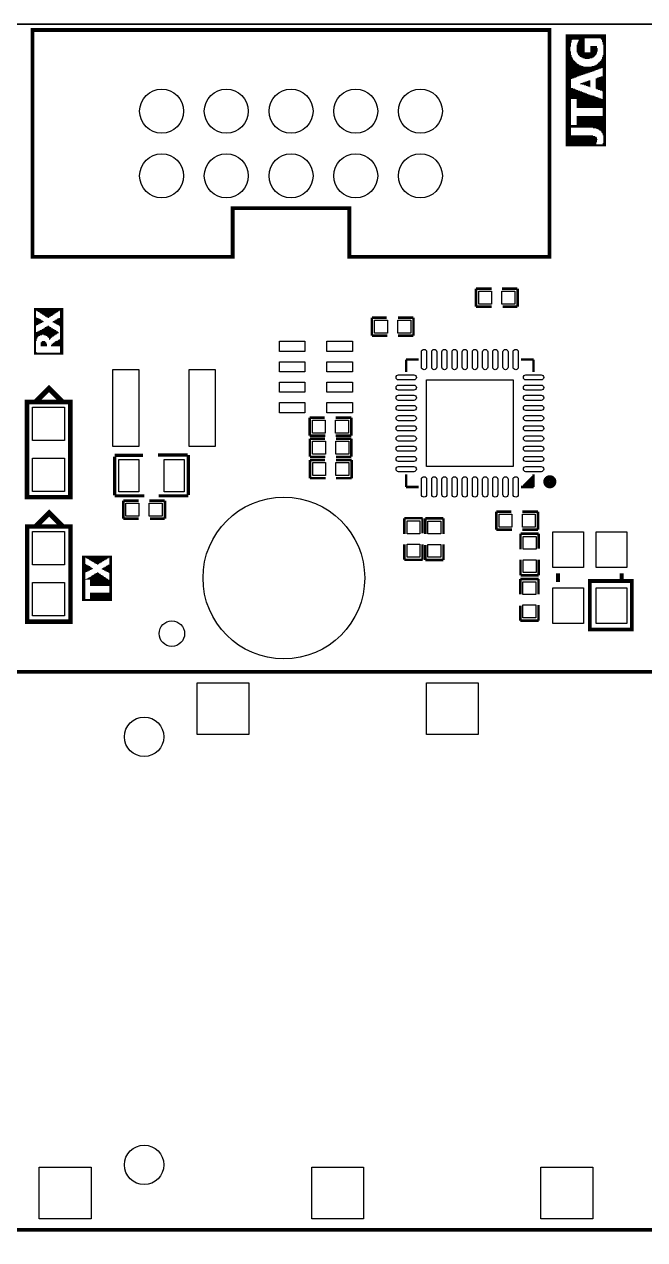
# Model space of a CAD drawing. Extents: x -92 to 136, y -31 to 80.
# Drawn here: x 88.22 to 112.58, y 32.13 to 79.82 of the extents above; entities that cross this region are included whole.
import ezdxf

# ---------------------------------------------------------------- set-up
doc = ezdxf.new("R2010")
doc.units = 0
for name, color, linetype in [('BG_OUTLINE', 254, 'CONTINUOUS'), ('BG_SILKSCREEN_TOP', 85, 'CONTINUOUS'), ('PG_SILKSCREEN_TOP', 85, 'CONTINUOUS'), ('PIN_TOP', 1, 'CONTINUOUS')]:
    doc.layers.add(name, color=color, linetype=linetype)

msp = doc.modelspace()

# ---------------------------------------------------------------- linework, layer by layer
at = {"layer": 'BG_OUTLINE'}
for points in [[(-91.76512, 79.8195), (98.22688, 79.8195)], [(98.22688, 79.8195), (130.23596, 79.8195)]]:
    msp.add_lwpolyline(points, dxfattribs=at)
msp.add_lwpolyline([(-33.16224, -31.3309), (37.0459, -31.3309), (37.5539, -30.8229), (37.5539, -18.53438), (40.2971, -18.53438), (40.2971, -28.00858), (40.66794, -28.37942), (51.6001, -28.37942), (52.9971, -25.9588), (52.9971, -23.37562), (49.0347, -23.37562, -0.999788), (49.0347, -18.5801), (98.22688, -18.5801), (130.23596, -18.5801), (134.0485, -18.5801), (134.0485, 79.8195), (130.23596, 79.8195), (98.22688, 79.8195), (-91.76512, 79.8195)], format="xyb", dxfattribs=at)
at = {"layer": 'BG_SILKSCREEN_TOP', "const_width": 0.0254}
for points in [[(109.49686, 75.0316), (109.49686, 79.4258)], [(109.52226, 75.0316), (109.52226, 79.4258)], [(109.54766, 75.0316), (109.54766, 79.4258)], [(109.57306, 75.0316), (109.57306, 79.4258)], [(109.59846, 75.0316), (109.59846, 79.4258)], [(109.62386, 75.0316), (109.62386, 79.4258)], [(109.64926, 75.0316), (109.64926, 79.4258)], [(109.67466, 78.9432), (109.67466, 79.4258)], [(109.70006, 79.0956), (109.70006, 79.4258)], [(109.72546, 79.1972), (109.72546, 79.4258)], [(109.75086, 79.2226), (109.75086, 79.4258)], [(109.77626, 79.2226), (109.77626, 79.4258)], [(109.80166, 79.2226), (109.80166, 79.4258)], [(109.82706, 79.2226), (109.82706, 79.4258)], [(109.85246, 79.2226), (109.85246, 79.4258)], [(109.87786, 79.2226), (109.87786, 79.4258)], [(109.90326, 79.2226), (109.90326, 79.4258)], [(109.92866, 79.2226), (109.92866, 79.4258)], [(109.95406, 79.2226), (109.95406, 79.4258)], [(109.97946, 79.2226), (109.97946, 79.4258)], [(110.00486, 78.5876), (110.00486, 79.4258)], [(110.03026, 78.5622), (110.03026, 79.4258)], [(110.05566, 78.5368), (110.05566, 79.4258)], [(110.08106, 78.5368), (110.08106, 79.4258)], [(110.10646, 78.5114), (110.10646, 79.4258)], [(110.13186, 78.5114), (110.13186, 79.4258)], [(110.15726, 78.486), (110.15726, 79.4258)], [(110.18266, 78.486), (110.18266, 79.4258)], [(110.20806, 78.486), (110.20806, 79.4258)], [(110.23346, 79.2734), (110.23346, 79.4258)], [(110.25886, 79.2734), (110.25886, 79.4258)], [(110.28426, 79.2734), (110.28426, 79.4258)], [(110.30966, 79.2734), (110.30966, 79.4258)], [(110.33506, 79.2734), (110.33506, 79.4258)], [(110.36046, 79.2734), (110.36046, 79.4258)], [(110.38586, 79.2734), (110.38586, 79.4258)], [(110.41126, 79.2734), (110.41126, 79.4258)], [(110.43666, 79.2734), (110.43666, 79.4258)], [(110.46206, 79.2734), (110.46206, 79.4258)], [(110.48746, 79.2734), (110.48746, 79.4258)], [(110.51286, 79.2734), (110.51286, 79.4258)], [(110.53826, 79.2734), (110.53826, 79.4258)], [(110.56366, 79.2734), (110.56366, 79.4258)], [(110.58906, 79.2734), (110.58906, 79.4258)], [(110.61446, 79.2734), (110.61446, 79.4258)], [(110.63986, 79.2734), (110.63986, 79.4258)], [(110.66526, 79.2734), (110.66526, 79.4258)], [(110.69066, 79.2734), (110.69066, 79.4258)], [(110.71606, 79.2734), (110.71606, 79.4258)], [(110.74146, 79.2734), (110.74146, 79.4258)], [(110.76686, 79.2734), (110.76686, 79.4258)], [(110.79226, 79.2734), (110.79226, 79.4258)], [(110.81766, 79.2734), (110.81766, 79.4258)], [(110.84306, 79.2734), (110.84306, 79.4258)], [(110.86846, 79.248), (110.86846, 79.4258)], [(110.89386, 79.1972), (110.89386, 79.4258)], [(110.91926, 79.121), (110.91926, 79.4258)], [(110.94466, 79.0194), (110.94466, 79.4258)], [(110.97006, 75.0316), (110.97006, 79.4258)], [(110.99546, 75.0316), (110.99546, 79.4258)], [(111.02086, 75.0316), (111.02086, 79.4258)], [(111.04626, 75.0316), (111.04626, 79.4258)], [(109.67466, 75.0316), (109.67466, 78.7654)], [(109.92866, 78.7146), (109.92866, 79.0194)], [(109.95406, 78.6638), (109.95406, 79.0956)], [(109.97946, 78.613), (109.97946, 79.1464)], [(110.23346, 78.4606), (110.23346, 78.7146)], [(110.25886, 78.4606), (110.25886, 78.7146)], [(110.28426, 78.4606), (110.28426, 78.7146)], [(110.30966, 78.4606), (110.30966, 78.7146)], [(110.33506, 78.4606), (110.33506, 78.7146)], [(110.36046, 78.4606), (110.36046, 78.7146)], [(110.38586, 78.4606), (110.38586, 78.7146)], [(110.41126, 78.4606), (110.41126, 78.7146)], [(110.43666, 78.486), (110.43666, 78.7146)], [(110.46206, 78.486), (110.46206, 78.9686)], [(110.48746, 78.486), (110.48746, 78.9686)], [(110.51286, 78.486), (110.51286, 78.9686)], [(110.53826, 78.5114), (110.53826, 78.9686)], [(110.56366, 78.5114), (110.56366, 78.9686)], [(110.58906, 78.5368), (110.58906, 78.9686)], [(110.61446, 78.5622), (110.61446, 78.9686)], [(110.63986, 78.5876), (110.63986, 78.9686)], [(110.66526, 78.613), (110.66526, 78.9686)], [(110.69066, 78.6638), (110.69066, 78.9686)], [(110.71606, 78.74), (110.71606, 78.8924)], [(109.70006, 77.6732), (109.70006, 78.613)], [(109.72546, 77.6732), (109.72546, 78.5368)], [(109.75086, 77.6986), (109.75086, 78.486)], [(109.77626, 77.6986), (109.77626, 78.4352)], [(109.80166, 77.6986), (109.80166, 78.4098)], [(109.82706, 77.724), (109.82706, 78.3844)], [(109.85246, 77.724), (109.85246, 78.359)], [(109.87786, 77.724), (109.87786, 78.3336)], [(109.90326, 77.7494), (109.90326, 78.3082)], [(109.92866, 77.7494), (109.92866, 78.2828)], [(109.95406, 77.7748), (109.95406, 78.2574)], [(109.97946, 77.7748), (109.97946, 78.2574)], [(110.00486, 77.7748), (110.00486, 78.232)], [(110.03026, 77.8002), (110.03026, 78.2066)], [(110.05566, 77.8002), (110.05566, 78.2066)], [(110.08106, 77.8002), (110.08106, 78.2066)], [(110.61446, 78.0034), (110.61446, 78.2066)], [(110.63986, 78.0034), (110.63986, 78.2066)], [(110.66526, 78.0288), (110.66526, 78.232)], [(110.69066, 78.0288), (110.69066, 78.232)], [(110.71606, 78.0288), (110.71606, 78.2574)], [(110.74146, 78.0542), (110.74146, 78.2828)], [(110.76686, 78.0542), (110.76686, 78.3082)], [(110.79226, 78.0542), (110.79226, 78.3336)], [(110.81766, 78.0796), (110.81766, 78.359)], [(110.84306, 78.0796), (110.84306, 78.3844)], [(110.86846, 78.0796), (110.86846, 78.4098)], [(110.89386, 78.105), (110.89386, 78.4606)], [(110.91926, 78.105), (110.91926, 78.5368)], [(110.94466, 75.4634), (110.94466, 78.613)], [(110.10646, 77.8256), (110.10646, 78.1812)], [(110.13186, 77.8256), (110.13186, 78.1812)], [(110.15726, 77.8256), (110.15726, 78.1812)], [(110.18266, 77.851), (110.18266, 78.1558)], [(110.20806, 77.851), (110.20806, 78.1558)], [(110.23346, 77.851), (110.23346, 78.1558)], [(110.25886, 77.8764), (110.25886, 78.1558)], [(110.28426, 77.8764), (110.28426, 78.1558)], [(110.30966, 77.9018), (110.30966, 78.1558)], [(110.33506, 77.9018), (110.33506, 78.1558)], [(110.36046, 77.9018), (110.36046, 78.1558)], [(110.38586, 77.9272), (110.38586, 78.1558)], [(110.41126, 77.9272), (110.41126, 78.1558)], [(110.43666, 77.9272), (110.43666, 78.1558)], [(110.46206, 77.9526), (110.46206, 78.1558)], [(110.48746, 77.9526), (110.48746, 78.1558)], [(110.51286, 77.9526), (110.51286, 78.1812)], [(110.53826, 77.978), (110.53826, 78.1812)], [(110.56366, 77.978), (110.56366, 78.1812)], [(110.58906, 77.978), (110.58906, 78.1812)], [(110.79226, 77.2414), (110.79226, 77.7494)], [(110.81766, 77.2414), (110.81766, 77.7494)], [(110.84306, 77.216), (110.84306, 77.7494)], [(110.86846, 77.216), (110.86846, 77.7748)], [(110.89386, 77.216), (110.89386, 77.7748)], [(110.91926, 77.1906), (110.91926, 77.7748)], [(109.70006, 76.8858), (109.70006, 77.3176)], [(109.72546, 76.8858), (109.72546, 77.3176)], [(109.75086, 76.8858), (109.75086, 77.3176)], [(109.77626, 76.8858), (109.77626, 77.2922)], [(109.80166, 76.8858), (109.80166, 77.2922)], [(109.82706, 76.8858), (109.82706, 77.2922)], [(109.85246, 76.8858), (109.85246, 77.2668)], [(109.87786, 76.8858), (109.87786, 77.2668)], [(110.05566, 77.47), (110.05566, 77.4954)], [(110.08106, 77.47), (110.08106, 77.5208)], [(110.10646, 77.47), (110.10646, 77.5208)], [(110.13186, 77.4446), (110.13186, 77.5208)], [(110.15726, 77.4446), (110.15726, 77.5462)], [(110.18266, 77.4446), (110.18266, 77.5462)], [(110.20806, 77.4192), (110.20806, 77.5462)], [(110.23346, 77.4192), (110.23346, 77.5716)], [(110.25886, 77.4192), (110.25886, 77.5716)], [(110.28426, 77.3938), (110.28426, 77.5716)], [(110.30966, 77.3938), (110.30966, 77.597)], [(110.33506, 77.3938), (110.33506, 77.597)], [(110.36046, 77.3684), (110.36046, 77.597)], [(110.38586, 77.3684), (110.38586, 77.6224)], [(110.41126, 77.3684), (110.41126, 77.6224)], [(110.43666, 77.343), (110.43666, 77.6224)], [(110.66526, 77.2922), (110.66526, 77.6986)], [(110.69066, 77.2668), (110.69066, 77.6986)], [(110.71606, 77.2668), (110.71606, 77.724)], [(110.74146, 77.2668), (110.74146, 77.724)], [(110.76686, 77.2414), (110.76686, 77.724)], [(109.90326, 76.8858), (109.90326, 77.2414)], [(109.92866, 76.5302), (109.92866, 77.2414)], [(109.95406, 76.5302), (109.95406, 77.2414)], [(109.97946, 76.5302), (109.97946, 77.216)], [(110.00486, 76.5302), (110.00486, 77.216)], [(110.03026, 76.5302), (110.03026, 77.216)], [(110.05566, 76.5302), (110.05566, 77.1906)], [(110.08106, 76.5302), (110.08106, 77.1906)], [(110.10646, 76.5302), (110.10646, 77.1906)], [(110.13186, 76.5302), (110.13186, 77.1652)], [(110.15726, 76.5302), (110.15726, 77.1652)], [(110.18266, 76.5302), (110.18266, 77.1398)], [(110.20806, 76.5302), (110.20806, 77.1398)], [(110.23346, 76.5302), (110.23346, 77.1398)], [(110.25886, 76.5302), (110.25886, 77.1144)], [(110.28426, 76.5302), (110.28426, 77.1144)], [(110.30966, 76.5302), (110.30966, 77.1144)], [(110.33506, 76.5302), (110.33506, 77.089)], [(110.36046, 76.5302), (110.36046, 77.089)], [(110.38586, 76.5302), (110.38586, 77.0636)], [(110.41126, 76.5302), (110.41126, 77.0636)], [(110.43666, 76.5302), (110.43666, 77.0636)], [(110.46206, 76.5302), (110.46206, 77.0382)], [(110.48746, 76.5302), (110.48746, 77.0382)], [(110.51286, 76.5302), (110.51286, 77.0382)], [(110.53826, 76.5302), (110.53826, 77.0128)], [(110.56366, 76.5302), (110.56366, 77.0128)], [(110.58906, 76.5302), (110.58906, 77.0128)], [(110.61446, 76.5302), (110.61446, 76.9874)], [(110.63986, 76.5302), (110.63986, 76.9874)], [(110.66526, 76.5302), (110.66526, 76.962)], [(110.69066, 76.5302), (110.69066, 76.962)], [(110.71606, 76.5302), (110.71606, 76.962)], [(110.74146, 76.5302), (110.74146, 76.9366)], [(110.76686, 76.5302), (110.76686, 76.9366)], [(110.79226, 76.5302), (110.79226, 76.9366)], [(110.81766, 76.5302), (110.81766, 76.9112)], [(110.84306, 76.5302), (110.84306, 76.9112)], [(110.86846, 76.5302), (110.86846, 76.9112)], [(110.89386, 76.5302), (110.89386, 76.8858)], [(110.91926, 76.5302), (110.91926, 76.8858)], [(109.70006, 75.7682), (109.70006, 75.8698)], [(109.72546, 75.7682), (109.72546, 75.8698)], [(109.75086, 75.7682), (109.75086, 75.8698)], [(109.77626, 75.7682), (109.77626, 75.8698)], [(109.80166, 75.7682), (109.80166, 75.8698)], [(109.82706, 75.7682), (109.82706, 75.8698)], [(109.85246, 75.7682), (109.85246, 75.8698)], [(109.87786, 75.7682), (109.87786, 75.8698)], [(109.90326, 75.7682), (109.90326, 75.8698)], [(109.92866, 75.7682), (109.92866, 76.2254)], [(109.95406, 75.7682), (109.95406, 76.2254)], [(109.97946, 75.7682), (109.97946, 76.2254)], [(110.00486, 75.7682), (110.00486, 76.2254)], [(110.03026, 75.7682), (110.03026, 76.2254)], [(110.05566, 75.7682), (110.05566, 76.2254)], [(110.08106, 75.7682), (110.08106, 76.2254)], [(110.10646, 75.7682), (110.10646, 76.2254)], [(110.13186, 75.7682), (110.13186, 76.2254)], [(110.15726, 75.7682), (110.15726, 76.2254)], [(110.18266, 75.7682), (110.18266, 76.2254)], [(110.20806, 75.7682), (110.20806, 76.2254)], [(110.23346, 75.7682), (110.23346, 76.2254)], [(110.25886, 75.7682), (110.25886, 76.2254)], [(110.28426, 75.7682), (110.28426, 76.2254)], [(110.30966, 75.7682), (110.30966, 76.2254)], [(110.33506, 75.7682), (110.33506, 76.2254)], [(110.36046, 75.7682), (110.36046, 76.2254)], [(110.38586, 75.7682), (110.38586, 76.2254)], [(110.41126, 75.7682), (110.41126, 76.2254)], [(110.43666, 75.7682), (110.43666, 76.2254)], [(110.46206, 75.7682), (110.46206, 76.2254)], [(110.48746, 75.7682), (110.48746, 76.2254)], [(110.51286, 75.7682), (110.51286, 76.2254)], [(110.53826, 75.7682), (110.53826, 76.2254)], [(110.56366, 75.7428), (110.56366, 76.2254)], [(110.58906, 75.7428), (110.58906, 76.2254)], [(110.61446, 75.7428), (110.61446, 76.2254)], [(110.63986, 75.7428), (110.63986, 76.2254)], [(110.66526, 75.7428), (110.66526, 76.2254)], [(110.69066, 75.7174), (110.69066, 76.2254)], [(110.71606, 75.7174), (110.71606, 76.2254)], [(110.74146, 75.692), (110.74146, 76.2254)], [(110.76686, 75.692), (110.76686, 76.2254)], [(110.79226, 75.6666), (110.79226, 76.2254)], [(110.81766, 75.6412), (110.81766, 76.2254)], [(110.84306, 75.6412), (110.84306, 76.2254)], [(110.86846, 75.6158), (110.86846, 76.2254)], [(110.89386, 75.565), (110.89386, 76.2254)], [(110.91926, 75.5396), (110.91926, 76.2254)], [(109.70006, 75.0316), (109.70006, 75.4634)], [(109.72546, 75.0316), (109.72546, 75.4634)], [(109.75086, 75.0316), (109.75086, 75.4634)], [(109.77626, 75.0316), (109.77626, 75.4634)], [(109.80166, 75.0316), (109.80166, 75.4634)], [(109.82706, 75.0316), (109.82706, 75.4634)], [(109.85246, 75.0316), (109.85246, 75.4634)], [(109.87786, 75.0316), (109.87786, 75.4634)], [(109.90326, 75.0316), (109.90326, 75.4634)], [(109.92866, 75.0316), (109.92866, 75.4634)], [(109.95406, 75.0316), (109.95406, 75.4634)], [(109.97946, 75.0316), (109.97946, 75.4634)], [(110.00486, 75.0316), (110.00486, 75.4634)], [(110.03026, 75.0316), (110.03026, 75.4634)], [(110.05566, 75.0316), (110.05566, 75.4634)], [(110.08106, 75.0316), (110.08106, 75.4634)], [(110.10646, 75.0316), (110.10646, 75.4634)], [(110.13186, 75.0316), (110.13186, 75.4634)], [(110.15726, 75.0316), (110.15726, 75.4634)], [(110.18266, 75.0316), (110.18266, 75.4634)], [(110.20806, 75.0316), (110.20806, 75.4634)], [(110.23346, 75.0316), (110.23346, 75.4634)], [(110.25886, 75.0316), (110.25886, 75.4634)], [(110.28426, 75.0316), (110.28426, 75.4634)], [(110.30966, 75.0316), (110.30966, 75.4634)], [(110.33506, 75.0316), (110.33506, 75.4634)], [(110.36046, 75.0316), (110.36046, 75.4634)], [(110.38586, 75.0316), (110.38586, 75.4634)], [(110.41126, 75.0316), (110.41126, 75.4634)], [(110.43666, 75.0316), (110.43666, 75.4634)], [(110.46206, 75.0316), (110.46206, 75.4634)], [(110.48746, 75.0316), (110.48746, 75.4634)], [(110.51286, 75.0316), (110.51286, 75.4634)], [(110.53826, 75.0316), (110.53826, 75.4634)], [(110.56366, 75.0316), (110.56366, 75.438)], [(110.58906, 75.0316), (110.58906, 75.438)], [(110.61446, 75.0316), (110.61446, 75.438)], [(110.63986, 75.0316), (110.63986, 75.4126)], [(110.66526, 75.0316), (110.66526, 75.4126)], [(110.69066, 75.184), (110.69066, 75.3872)], [(110.69066, 75.0316), (110.69066, 75.1078)], [(110.71606, 75.2856), (110.71606, 75.311)], [(110.71606, 75.0316), (110.71606, 75.1078)], [(110.74146, 75.0316), (110.74146, 75.1078)], [(110.76686, 75.0316), (110.76686, 75.1078)], [(110.79226, 75.0316), (110.79226, 75.1078)], [(110.81766, 75.0316), (110.81766, 75.1078)], [(110.84306, 75.0316), (110.84306, 75.1078)], [(110.86846, 75.0316), (110.86846, 75.1078)], [(110.89386, 75.0316), (110.89386, 75.1078)], [(110.91926, 75.0316), (110.91926, 75.1078)], [(110.94466, 75.0316), (110.94466, 75.1586)], [(88.6206, 66.8528), (88.6206, 68.6816)], [(88.646, 66.8528), (88.646, 68.6816)], [(88.6714, 66.8528), (88.6714, 68.6816)], [(88.6968, 68.58), (88.6968, 68.6816)], [(88.7222, 68.5546), (88.7222, 68.6816)], [(88.7476, 68.5546), (88.7476, 68.6816)], [(88.773, 68.5292), (88.773, 68.6816)], [(88.7984, 68.5292), (88.7984, 68.6816)], [(88.8238, 68.5038), (88.8238, 68.6816)], [(88.8492, 68.4784), (88.8492, 68.6816)], [(88.8746, 68.4784), (88.8746, 68.6816)], [(88.9, 68.453), (88.9, 68.6816)], [(88.9254, 68.4276), (88.9254, 68.6816)], [(88.9508, 68.4276), (88.9508, 68.6816)], [(88.9762, 68.4022), (88.9762, 68.6816)], [(89.0016, 68.4022), (89.0016, 68.6816)], [(89.027, 68.3768), (89.027, 68.6816)], [(89.0524, 68.3514), (89.0524, 68.6816)], [(89.0778, 68.3514), (89.0778, 68.6816)], [(89.1032, 68.326), (89.1032, 68.6816)], [(89.1286, 68.326), (89.1286, 68.6816)], [(89.154, 68.3006), (89.154, 68.6816)], [(89.1794, 68.3006), (89.1794, 68.6816)], [(89.2048, 68.326), (89.2048, 68.6816)], [(89.2302, 68.3514), (89.2302, 68.6816)], [(89.2556, 68.3514), (89.2556, 68.6816)], [(89.281, 68.3768), (89.281, 68.6816)], [(89.3064, 68.3768), (89.3064, 68.6816)], [(89.3318, 68.4022), (89.3318, 68.6816)], [(89.3572, 68.4276), (89.3572, 68.6816)], [(89.3826, 68.4276), (89.3826, 68.6816)], [(89.408, 68.453), (89.408, 68.6816)], [(89.4334, 68.4784), (89.4334, 68.6816)], [(89.4588, 68.4784), (89.4588, 68.6816)], [(89.4842, 68.5038), (89.4842, 68.6816)], [(89.5096, 68.5038), (89.5096, 68.6816)], [(89.535, 68.5292), (89.535, 68.6816)], [(89.5604, 68.5546), (89.5604, 68.6816)], [(89.5858, 68.5546), (89.5858, 68.6816)], [(89.6112, 68.58), (89.6112, 68.6816)], [(89.6366, 66.8528), (89.6366, 68.6816)], [(89.662, 66.8528), (89.662, 68.6816)], [(89.6874, 66.8528), (89.6874, 68.6816)], [(89.7128, 66.8528), (89.7128, 68.6816)], [(89.7382, 66.8528), (89.7382, 68.6816)], [(88.6968, 67.9958), (88.6968, 68.326)], [(88.7222, 68.0212), (88.7222, 68.3006)], [(88.7476, 68.0212), (88.7476, 68.3006)], [(88.773, 68.0466), (88.773, 68.2752)], [(88.7984, 68.0466), (88.7984, 68.2752)], [(88.8238, 68.072), (88.8238, 68.2498)], [(88.8492, 68.072), (88.8492, 68.2498)], [(88.8746, 68.0974), (88.8746, 68.2244)], [(88.9, 68.0974), (88.9, 68.199)], [(88.9254, 68.1228), (88.9254, 68.199)], [(89.408, 68.0974), (89.408, 68.199)], [(89.4334, 68.072), (89.4334, 68.199)], [(89.4588, 68.072), (89.4588, 68.2244)], [(89.4842, 68.0466), (89.4842, 68.2244)], [(89.5096, 68.0466), (89.5096, 68.2498)], [(89.535, 68.0212), (89.535, 68.2752)], [(89.5604, 68.0212), (89.5604, 68.2752)], [(89.5858, 67.9958), (89.5858, 68.3006)], [(89.6112, 67.9704), (89.6112, 68.3006)], [(88.6968, 67.3862), (88.6968, 67.7418)], [(88.7222, 67.4878), (88.7222, 67.7418)], [(88.7476, 67.5386), (88.7476, 67.7672)], [(88.773, 67.564), (88.773, 67.7672)], [(88.7984, 67.5894), (88.7984, 67.7926)], [(88.8238, 67.5894), (88.8238, 67.7926)], [(88.8492, 67.6148), (88.8492, 67.818)], [(88.8746, 67.6148), (88.8746, 67.818)], [(88.9, 67.6148), (88.9, 67.8434)], [(88.9254, 67.6402), (88.9254, 67.8688)], [(88.9508, 68.1228), (88.9508, 68.1736)], [(88.9508, 67.6402), (88.9508, 67.8688)], [(88.9762, 68.1482), (88.9762, 68.1736)], [(88.9762, 67.6402), (88.9762, 67.8942)], [(89.0016, 67.6148), (89.0016, 67.8942)], [(89.027, 67.6148), (89.027, 67.9196)], [(89.0524, 67.6148), (89.0524, 67.945)], [(89.0778, 67.5894), (89.0778, 67.945)], [(89.1032, 67.5894), (89.1032, 67.9704)], [(89.1286, 67.564), (89.1286, 67.9704)], [(89.154, 67.5386), (89.154, 67.9958)], [(89.1794, 67.5132), (89.1794, 67.9958)], [(89.2048, 67.437), (89.2048, 67.9704)], [(89.2302, 67.4624), (89.2302, 67.945)], [(89.2556, 67.4878), (89.2556, 67.945)], [(89.281, 67.5132), (89.281, 67.9196)], [(89.3064, 67.5386), (89.3064, 67.8942)], [(89.3318, 68.1228), (89.3318, 68.1482)], [(89.3318, 67.564), (89.3318, 67.8942)], [(89.3572, 68.1228), (89.3572, 68.1736)], [(89.3572, 67.564), (89.3572, 67.8688)], [(89.3826, 68.0974), (89.3826, 68.1736)], [(89.3826, 67.5894), (89.3826, 67.8688)], [(89.408, 67.6148), (89.408, 67.8434)], [(89.4334, 67.6148), (89.4334, 67.818)], [(89.4588, 67.6402), (89.4588, 67.818)], [(89.4842, 67.6402), (89.4842, 67.7926)], [(89.5096, 67.6656), (89.5096, 67.7672)], [(89.535, 67.691), (89.535, 67.7672)], [(89.5604, 67.691), (89.5604, 67.7418)], [(88.8746, 67.183), (88.8746, 67.3354)], [(88.9, 67.183), (88.9, 67.3608)], [(88.9254, 67.183), (88.9254, 67.3862)], [(88.9508, 67.183), (88.9508, 67.3862)], [(88.9762, 67.183), (88.9762, 67.3862)], [(89.0016, 67.183), (89.0016, 67.3862)], [(89.027, 67.183), (89.027, 67.3862)], [(89.0524, 67.183), (89.0524, 67.3608)], [(89.0778, 67.183), (89.0778, 67.3354)], [(89.1032, 67.183), (89.1032, 67.2846)], [(89.3064, 67.183), (89.3064, 67.2846)], [(89.3318, 67.183), (89.3318, 67.2846)], [(89.3572, 67.183), (89.3572, 67.31)], [(89.3826, 67.183), (89.3826, 67.3354)], [(89.408, 67.183), (89.408, 67.3354)], [(89.4334, 67.183), (89.4334, 67.3608)], [(89.4588, 67.183), (89.4588, 67.3862)], [(89.4842, 67.183), (89.4842, 67.3862)], [(89.5096, 67.183), (89.5096, 67.4116)], [(89.535, 67.183), (89.535, 67.4116)], [(89.5604, 67.183), (89.5604, 67.437)], [(89.5858, 67.183), (89.5858, 67.4624)], [(89.6112, 67.183), (89.6112, 67.4624)], [(88.6968, 66.8528), (88.6968, 66.9544)], [(88.7222, 66.8528), (88.7222, 66.929)], [(88.7476, 66.8528), (88.7476, 66.929)], [(88.773, 66.8528), (88.773, 66.929)], [(88.7984, 66.8528), (88.7984, 66.929)], [(88.8238, 66.8528), (88.8238, 66.929)], [(88.8492, 66.8528), (88.8492, 66.929)], [(88.8746, 66.8528), (88.8746, 66.929)], [(88.9, 66.8528), (88.9, 66.929)], [(88.9254, 66.8528), (88.9254, 66.929)], [(88.9508, 66.8528), (88.9508, 66.929)], [(88.9762, 66.8528), (88.9762, 66.929)], [(89.0016, 66.8528), (89.0016, 66.929)], [(89.027, 66.8528), (89.027, 66.929)], [(89.0524, 66.8528), (89.0524, 66.929)], [(89.0778, 66.8528), (89.0778, 66.929)], [(89.1032, 66.8528), (89.1032, 66.929)], [(89.1286, 66.8528), (89.1286, 66.929)], [(89.154, 66.8528), (89.154, 66.929)], [(89.1794, 66.8528), (89.1794, 66.929)], [(89.2048, 66.8528), (89.2048, 66.929)], [(89.2302, 66.8528), (89.2302, 66.929)], [(89.2556, 66.8528), (89.2556, 66.929)], [(89.281, 67.183), (89.281, 67.2338)], [(89.281, 66.8528), (89.281, 66.929)], [(89.3064, 66.8528), (89.3064, 66.929)], [(89.3318, 66.8528), (89.3318, 66.929)], [(89.3572, 66.8528), (89.3572, 66.929)], [(89.3826, 66.8528), (89.3826, 66.929)], [(89.408, 66.8528), (89.408, 66.929)], [(89.4334, 66.8528), (89.4334, 66.929)], [(89.4588, 66.8528), (89.4588, 66.929)], [(89.4842, 66.8528), (89.4842, 66.929)], [(89.5096, 66.8528), (89.5096, 66.929)], [(89.535, 66.8528), (89.535, 66.929)], [(89.5604, 66.8528), (89.5604, 66.929)], [(89.5858, 66.8528), (89.5858, 66.929)], [(89.6112, 66.8528), (89.6112, 66.929)], [(90.50528, 57.19064), (90.50528, 58.96864)], [(90.53068, 57.19064), (90.53068, 58.96864)], [(90.55608, 57.19064), (90.55608, 58.96864)], [(90.58148, 57.19064), (90.58148, 58.96864)], [(90.60688, 57.19064), (90.60688, 58.96864)], [(90.63228, 58.89244), (90.63228, 58.96864)], [(90.65768, 58.86704), (90.65768, 58.96864)], [(90.68308, 58.86704), (90.68308, 58.96864)], [(90.70848, 58.84164), (90.70848, 58.96864)], [(90.73388, 58.84164), (90.73388, 58.96864)], [(90.75928, 58.81624), (90.75928, 58.96864)], [(90.78468, 58.79084), (90.78468, 58.96864)], [(90.81008, 58.79084), (90.81008, 58.96864)], [(90.83548, 58.76544), (90.83548, 58.96864)], [(90.86088, 58.74004), (90.86088, 58.96864)], [(90.88628, 58.74004), (90.88628, 58.96864)], [(90.91168, 58.71464), (90.91168, 58.96864)], [(90.93708, 58.71464), (90.93708, 58.96864)], [(90.96248, 58.68924), (90.96248, 58.96864)], [(90.98788, 58.66384), (90.98788, 58.96864)], [(91.01328, 58.66384), (91.01328, 58.96864)], [(91.03868, 58.63844), (91.03868, 58.96864)], [(91.06408, 58.63844), (91.06408, 58.96864)], [(91.08948, 58.61304), (91.08948, 58.96864)], [(91.11488, 58.61304), (91.11488, 58.96864)], [(91.14028, 58.63844), (91.14028, 58.96864)], [(91.16568, 58.66384), (91.16568, 58.96864)], [(91.19108, 58.66384), (91.19108, 58.96864)], [(91.21648, 58.68924), (91.21648, 58.96864)], [(91.24188, 58.68924), (91.24188, 58.96864)], [(91.26728, 58.71464), (91.26728, 58.96864)], [(91.29268, 58.74004), (91.29268, 58.96864)], [(91.31808, 58.74004), (91.31808, 58.96864)], [(91.34348, 58.76544), (91.34348, 58.96864)], [(91.36888, 58.79084), (91.36888, 58.96864)], [(91.39428, 58.79084), (91.39428, 58.96864)], [(91.41968, 58.81624), (91.41968, 58.96864)], [(91.44508, 58.81624), (91.44508, 58.96864)], [(91.47048, 58.84164), (91.47048, 58.96864)], [(91.49588, 58.86704), (91.49588, 58.96864)], [(91.52128, 58.86704), (91.52128, 58.96864)], [(91.54668, 58.89244), (91.54668, 58.96864)], [(91.57208, 57.19064), (91.57208, 58.96864)], [(91.59748, 57.19064), (91.59748, 58.96864)], [(91.62288, 57.19064), (91.62288, 58.96864)], [(91.64828, 57.19064), (91.64828, 58.96864)], [(90.63228, 58.30824), (90.63228, 58.63844)], [(90.65768, 58.33364), (90.65768, 58.61304)], [(90.68308, 58.33364), (90.68308, 58.61304)], [(90.70848, 58.35904), (90.70848, 58.58764)], [(90.73388, 58.35904), (90.73388, 58.58764)], [(90.75928, 58.38444), (90.75928, 58.56224)], [(90.78468, 58.38444), (90.78468, 58.56224)], [(90.81008, 58.40984), (90.81008, 58.53684)], [(90.83548, 58.40984), (90.83548, 58.51144)], [(90.86088, 58.43524), (90.86088, 58.51144)], [(90.86088, 57.77484), (90.86088, 58.18124)], [(90.88628, 58.43524), (90.88628, 58.48604)], [(90.88628, 57.77484), (90.88628, 58.18124)], [(90.91168, 58.46064), (90.91168, 58.48604)], [(90.91168, 57.77484), (90.91168, 58.20664)], [(90.93708, 57.77484), (90.93708, 58.20664)], [(90.96248, 57.77484), (90.96248, 58.23204)], [(90.98788, 57.77484), (90.98788, 58.25744)], [(91.01328, 57.77484), (91.01328, 58.25744)], [(91.03868, 57.77484), (91.03868, 58.28284)], [(91.06408, 57.77484), (91.06408, 58.28284)], [(91.08948, 57.77484), (91.08948, 58.30824)], [(91.11488, 57.77484), (91.11488, 58.30824)], [(91.14028, 57.77484), (91.14028, 58.28284)], [(91.16568, 57.77484), (91.16568, 58.25744)], [(91.19108, 57.77484), (91.19108, 58.25744)], [(91.21648, 57.77484), (91.21648, 58.23204)], [(91.24188, 57.77484), (91.24188, 58.20664)], [(91.26728, 58.43524), (91.26728, 58.46064)], [(91.26728, 57.77484), (91.26728, 58.20664)], [(91.29268, 58.43524), (91.29268, 58.48604)], [(91.29268, 57.77484), (91.29268, 58.18124)], [(91.31808, 58.40984), (91.31808, 58.48604)], [(91.31808, 57.77484), (91.31808, 58.18124)], [(91.34348, 58.40984), (91.34348, 58.51144)], [(91.36888, 58.38444), (91.36888, 58.51144)], [(91.39428, 58.38444), (91.39428, 58.53684)], [(91.41968, 58.35904), (91.41968, 58.53684)], [(91.44508, 58.35904), (91.44508, 58.56224)], [(91.47048, 58.33364), (91.47048, 58.58764)], [(91.49588, 58.33364), (91.49588, 58.58764)], [(91.52128, 58.30824), (91.52128, 58.61304)], [(91.54668, 58.28284), (91.54668, 58.61304)], [(90.63228, 58.02884), (90.63228, 58.05424)], [(90.65768, 58.02884), (90.65768, 58.05424)], [(90.68308, 58.02884), (90.68308, 58.07964)], [(90.70848, 58.02884), (90.70848, 58.07964)], [(90.73388, 58.02884), (90.73388, 58.10504)], [(90.75928, 58.02884), (90.75928, 58.10504)], [(90.78468, 58.02884), (90.78468, 58.13044)], [(90.81008, 57.77484), (90.81008, 58.13044)], [(90.83548, 57.77484), (90.83548, 58.15584)], [(91.34348, 57.77484), (91.34348, 58.15584)], [(91.36888, 57.77484), (91.36888, 58.13044)], [(91.39428, 57.77484), (91.39428, 58.13044)], [(91.41968, 57.77484), (91.41968, 58.10504)], [(91.44508, 57.77484), (91.44508, 58.07964)], [(91.47048, 57.77484), (91.47048, 58.07964)], [(91.49588, 57.77484), (91.49588, 58.05424)], [(91.52128, 57.77484), (91.52128, 58.02884)], [(91.54668, 57.77484), (91.54668, 58.02884)], [(90.63228, 57.19064), (90.63228, 57.26684)], [(90.65768, 57.19064), (90.65768, 57.26684)], [(90.68308, 57.19064), (90.68308, 57.26684)], [(90.70848, 57.19064), (90.70848, 57.26684)], [(90.73388, 57.19064), (90.73388, 57.26684)], [(90.75928, 57.19064), (90.75928, 57.26684)], [(90.78468, 57.19064), (90.78468, 57.26684)], [(90.81008, 57.19064), (90.81008, 57.52084)], [(90.83548, 57.19064), (90.83548, 57.52084)], [(90.86088, 57.19064), (90.86088, 57.52084)], [(90.88628, 57.19064), (90.88628, 57.52084)], [(90.91168, 57.19064), (90.91168, 57.52084)], [(90.93708, 57.19064), (90.93708, 57.52084)], [(90.96248, 57.19064), (90.96248, 57.52084)], [(90.98788, 57.19064), (90.98788, 57.52084)], [(91.01328, 57.19064), (91.01328, 57.52084)], [(91.03868, 57.19064), (91.03868, 57.52084)], [(91.06408, 57.19064), (91.06408, 57.52084)], [(91.08948, 57.19064), (91.08948, 57.52084)], [(91.11488, 57.19064), (91.11488, 57.52084)], [(91.14028, 57.19064), (91.14028, 57.52084)], [(91.16568, 57.19064), (91.16568, 57.52084)], [(91.19108, 57.19064), (91.19108, 57.52084)], [(91.21648, 57.19064), (91.21648, 57.52084)], [(91.24188, 57.19064), (91.24188, 57.52084)], [(91.26728, 57.19064), (91.26728, 57.52084)], [(91.29268, 57.19064), (91.29268, 57.52084)], [(91.31808, 57.19064), (91.31808, 57.52084)], [(91.34348, 57.19064), (91.34348, 57.52084)], [(91.36888, 57.19064), (91.36888, 57.52084)], [(91.39428, 57.19064), (91.39428, 57.52084)], [(91.41968, 57.19064), (91.41968, 57.52084)], [(91.44508, 57.19064), (91.44508, 57.52084)], [(91.47048, 57.19064), (91.47048, 57.52084)], [(91.49588, 57.19064), (91.49588, 57.52084)], [(91.52128, 57.19064), (91.52128, 57.52084)], [(91.54668, 57.19064), (91.54668, 57.52084)]]:
    msp.add_lwpolyline(points, dxfattribs=at)
at = {"layer": 'PG_SILKSCREEN_TOP'}
for points, const_width in [([(100.98532, 71.33336), (100.98532, 72.60336), (96.4057, 72.60336), (96.4057, 70.69328), (88.5444, 70.69328), (88.5444, 79.59344), (108.84408, 79.59344), (108.84408, 70.69328), (100.98532, 70.69328), (100.98532, 71.33336)], 0.14986), ([(105.95864, 69.44614), (105.95864, 68.73494)], 0.1016), ([(105.95864, 69.44614), (106.56824, 69.44614)], 0.1016), ([(106.97718, 69.44614), (107.58678, 69.44614)], 0.1016), ([(107.59186, 69.44614), (107.59186, 68.73494)], 0.1016), ([(105.95864, 68.73494), (106.56824, 68.73494)], 0.1016), ([(107.58678, 68.73494), (107.00258, 68.73494)], 0.1016), ([(101.8667, 67.59956), (101.8667, 68.31076)], 0.1016), ([(101.87178, 68.31076), (102.45598, 68.31076)], 0.1016), ([(103.50246, 68.31076), (102.89286, 68.31076)], 0.1016), ([(103.50246, 67.59956), (103.50246, 68.31076)], 0.1016), ([(102.48138, 67.59956), (101.87178, 67.59956)], 0.1016), ([(103.50246, 67.59956), (102.89286, 67.59956)], 0.1016), ([(103.21544, 66.66484), (103.70566, 66.66484)], 0.09906), ([(103.21544, 66.17462), (103.21544, 66.66484)], 0.09906), ([(107.72648, 66.66484), (108.2167, 66.66484)], 0.09906), ([(108.2167, 66.17462), (108.2167, 66.66484)], 0.09906), ([(89.67724, 65.02146), (89.67724, 65.04686), (89.19464, 65.52946), (88.71204, 65.04686), (88.71204, 65.02146)], 0.2032), ([(89.85504, 61.26226), (88.33104, 61.26226), (88.33104, 64.99606), (90.03284, 64.99606), (90.03284, 61.26226), (89.85504, 61.26226)], 0.1778), ([(99.42576, 63.67526), (99.42576, 64.38646)], 0.1016), ([(99.43084, 64.38646), (100.01504, 64.38646)], 0.1016), ([(101.05898, 64.38646), (100.44938, 64.38646)], 0.1016), ([(101.05898, 63.67526), (101.05898, 64.38646)], 0.1016), ([(100.04044, 63.67526), (99.43084, 63.67526)], 0.1016), ([(99.43338, 62.84722), (99.43338, 63.55842)], 0.1016), ([(99.43846, 63.55842), (100.02266, 63.55842)], 0.1016), ([(101.05898, 63.67526), (100.44938, 63.67526)], 0.1016), ([(101.0666, 63.55842), (100.457, 63.55842)], 0.1016), ([(101.0666, 62.84722), (101.0666, 63.55842)], 0.1016), ([(92.88526, 62.90564), (91.76766, 62.90564)], 0.127), ([(93.46946, 62.91834), (94.63786, 62.91834)], 0.127), ([(94.66326, 62.91834), (94.66326, 61.34354)], 0.127), ([(91.76766, 62.85484), (91.76766, 61.33084)], 0.127), ([(100.04806, 62.84722), (99.43846, 62.84722)], 0.1016), ([(99.43846, 62.00902), (99.43846, 62.72022)], 0.1016), ([(99.44354, 62.72022), (100.02774, 62.72022)], 0.1016), ([(101.0666, 62.84722), (100.457, 62.84722)], 0.1016), ([(101.07422, 62.72022), (100.46462, 62.72022)], 0.1016), ([(101.07422, 62.00902), (101.07422, 62.72022)], 0.1016), ([(100.05314, 62.00902), (99.44354, 62.00902)], 0.1016), ([(101.07422, 62.00902), (100.46462, 62.00902)], 0.1016), ([(103.21544, 62.15634), (103.21544, 61.66612)], 0.09906), ([(108.2167, 62.04458), (108.17606, 62.04458), (107.82554, 61.69406)], 0.09906), ([(108.2167, 61.95568), (107.92714, 61.66612)], 0.09906), ([(108.2167, 61.66612), (108.2167, 62.15634)], 0.09906), ([(103.21544, 61.66612), (103.70566, 61.66612)], 0.09906), ([(108.2167, 61.66612), (107.72648, 61.66612)], 0.09906), ([(108.2167, 61.82614), (108.05668, 61.66612)], 0.09906), ([(91.76766, 61.31814), (92.93606, 61.31814)], 0.127), ([(92.10802, 61.13018), (92.10802, 60.41898)], 0.1016), ([(92.10802, 61.13018), (92.71762, 61.13018)], 0.1016), ([(93.1291, 61.13018), (93.7387, 61.13018)], 0.1016), ([(94.66326, 61.31814), (93.49486, 61.31814)], 0.127), ([(93.74378, 61.13018), (93.74378, 60.41898)], 0.1016), ([(89.68232, 60.13958), (89.68232, 60.16498), (89.19972, 60.64758), (88.71712, 60.16498), (88.71712, 60.13958)], 0.2032), ([(106.7562, 59.98718), (106.7562, 60.69838)], 0.1016), ([(106.76128, 60.69838), (107.34548, 60.69838)], 0.1016), ([(108.38942, 60.69838), (107.77982, 60.69838)], 0.1016), ([(108.38942, 59.98718), (108.38942, 60.69838)], 0.1016), ([(89.86012, 56.38038), (88.33612, 56.38038), (88.33612, 60.11418), (90.03792, 60.11418), (90.03792, 56.38038), (89.86012, 56.38038)], 0.1778), ([(92.10802, 60.41898), (92.71762, 60.41898)], 0.1016), ([(93.7387, 60.41898), (93.1545, 60.41898)], 0.1016), ([(103.14686, 60.4393), (103.85806, 60.4393)], 0.1016), ([(103.14686, 59.82462), (103.14686, 60.43422)], 0.1016), ([(103.85806, 60.43422), (103.85806, 59.85002)], 0.1016), ([(103.96982, 60.43168), (103.96982, 59.82208)], 0.1016), ([(104.68102, 60.43168), (103.96982, 60.43168)], 0.1016), ([(104.68102, 60.43168), (104.68102, 59.82208)], 0.1016), ([(107.37088, 59.98718), (106.76128, 59.98718)], 0.1016), ([(107.70616, 59.83224), (108.41736, 59.83224)], 0.1016), ([(107.70616, 59.21756), (107.70616, 59.82716)], 0.1016), ([(108.38942, 59.98718), (107.77982, 59.98718)], 0.1016), ([(108.41736, 59.82716), (108.41736, 59.24296)], 0.1016), ([(103.14686, 58.80608), (103.14686, 59.41568)], 0.1016), ([(103.85806, 58.80608), (103.85806, 59.41568)], 0.1016), ([(103.96982, 58.80354), (103.96982, 59.38774)], 0.1016), ([(104.68102, 59.41314), (104.68102, 58.80354)], 0.1016), ([(103.14686, 58.80608), (103.85806, 58.80608)], 0.1016), ([(104.68102, 58.79846), (103.96982, 58.79846)], 0.1016), ([(107.70616, 58.19648), (107.70616, 58.80608)], 0.1016), ([(108.41736, 58.19648), (108.41736, 58.80608)], 0.1016), ([(107.70616, 58.19648), (108.41736, 58.19648)], 0.1016), ([(109.17428, 57.93232), (109.17428, 58.27776)], 0.1524), ([(111.67618, 58.27776), (111.67618, 57.93232)], 0.1524), ([(107.70108, 58.05424), (107.70108, 57.44464)], 0.1016), ([(108.41228, 58.05424), (107.70108, 58.05424)], 0.1016), ([(108.41228, 58.05424), (108.41228, 57.44464)], 0.1016), ([(110.4265, 56.20004), (110.4265, 57.97804), (112.0775, 57.97804), (112.0775, 56.07304), (110.4265, 56.07304), (110.4265, 56.20004)], 0.1524), ([(107.70108, 56.42356), (107.70108, 57.00776)], 0.1016), ([(108.41228, 57.03316), (108.41228, 56.42356)], 0.1016), ([(108.41228, 56.41848), (107.70108, 56.41848)], 0.1016)]:
    msp.add_lwpolyline(points, dxfattribs=dict(at, const_width=const_width))
at = {"layer": 'PG_SILKSCREEN_TOP', "const_width": 0.254}
msp.add_lwpolyline([(108.986828, 61.868304, 1), (108.725716, 61.868304, 1), (108.986828, 61.868304)], format="xyb", dxfattribs=at)
at = {"layer": 'PG_SILKSCREEN_TOP'}
msp.add_lwpolyline([(79.9338, 37.74694, 0.1524, 0.1524, 0), (79.9338, 32.96158, 0.14986, 0.14986, 0), (79.9338, 32.512, 0.1524, 0.1524, 0), (135.94588, 32.512, 0.14986, 0.14986, 0), (135.94588, 32.96158, 0.1524, 0.1524, 0), (135.94588, 53.9623, 0.14986, 0.14986, 0), (135.94588, 54.41188, 0.1524, 0.1524, 0), (79.9338, 54.41188, 0.14986, 0.14986, 0), (79.9338, 53.9623, 0.1524, 0.1524, 0), (79.9338, 46.50994, 0.1524, 0.1524, 0)], format="xyseb", dxfattribs=at)
at = {"layer": 'PIN_TOP'}
for points in [[(106.06278, 68.83654), (106.06278, 69.34454), (106.57078, 69.34454), (106.57078, 68.83654)], [(106.97718, 68.83654), (106.97718, 69.34454), (107.48518, 69.34454), (107.48518, 68.83654)], [(102.48138, 68.20916), (102.48138, 67.70116), (101.97338, 67.70116), (101.97338, 68.20916)], [(103.39578, 68.20916), (103.39578, 67.70116), (102.88778, 67.70116), (102.88778, 68.20916)], [(98.24212, 66.9798), (98.24212, 67.38112), (99.24288, 67.38112), (99.24288, 66.9798)], [(100.1014, 66.9798), (100.1014, 67.38112), (101.10216, 67.38112), (101.10216, 66.9798)], [(98.24212, 66.1797), (98.24212, 66.58102), (99.24288, 66.58102), (99.24288, 66.1797)], [(100.1014, 66.1797), (100.1014, 66.58102), (101.10216, 66.58102), (101.10216, 66.1797)], [(92.71508, 63.246), (91.69908, 63.246), (91.69908, 66.2686), (92.71508, 66.2686)], [(95.71482, 63.246), (94.69882, 63.246), (94.69882, 66.2686), (95.71482, 66.2686)], [(107.41787, 65.86601), (107.41787, 62.46495), (104.01681, 62.46495), (104.01681, 65.86601)], [(98.24212, 65.3796), (98.24212, 65.78092), (99.24288, 65.78092), (99.24288, 65.3796)], [(100.1014, 65.3796), (100.1014, 65.78092), (101.10216, 65.78092), (101.10216, 65.3796)], [(98.24212, 64.5795), (98.24212, 64.98082), (99.24288, 64.98082), (99.24288, 64.5795)], [(100.1014, 64.5795), (100.1014, 64.98082), (101.10216, 64.98082), (101.10216, 64.5795)], [(89.79408, 64.79286), (89.79408, 63.49238), (88.5444, 63.49238), (88.5444, 64.79286)], [(100.04044, 64.28486), (100.04044, 63.77686), (99.53244, 63.77686), (99.53244, 64.28486)], [(100.95484, 64.28486), (100.95484, 63.77686), (100.44684, 63.77686), (100.44684, 64.28486)], [(100.04806, 63.45682), (100.04806, 62.94882), (99.54006, 62.94882), (99.54006, 63.45682)], [(100.96246, 63.45682), (100.96246, 62.94882), (100.45446, 62.94882), (100.45446, 63.45682)], [(89.79408, 62.79134), (89.79408, 61.49086), (88.5444, 61.49086), (88.5444, 62.79134)], [(91.93276, 61.47054), (91.93276, 62.74054), (92.72016, 62.74054), (92.72016, 61.47054)], [(93.71076, 61.47054), (93.71076, 62.74054), (94.49816, 62.74054), (94.49816, 61.47054)], [(100.05314, 62.61862), (100.05314, 62.11062), (99.54514, 62.11062), (99.54514, 62.61862)], [(100.96754, 62.61862), (100.96754, 62.11062), (100.45954, 62.11062), (100.45954, 62.61862)], [(92.2147, 60.52058), (92.2147, 61.02858), (92.7227, 61.02858), (92.7227, 60.52058)], [(93.1291, 60.52058), (93.1291, 61.02858), (93.6371, 61.02858), (93.6371, 60.52058)], [(107.37088, 60.59678), (107.37088, 60.08878), (106.86288, 60.08878), (106.86288, 60.59678)], [(108.28528, 60.59678), (108.28528, 60.08878), (107.77728, 60.08878), (107.77728, 60.59678)], [(103.75646, 59.82462), (103.24846, 59.82462), (103.24846, 60.33262), (103.75646, 60.33262)], [(104.07142, 60.32754), (104.57942, 60.32754), (104.57942, 59.81954), (104.07142, 59.81954)], [(89.79916, 59.91098), (89.79916, 58.6105), (88.54948, 58.6105), (88.54948, 59.91098)], [(108.31576, 59.21756), (107.80776, 59.21756), (107.80776, 59.72556), (108.31576, 59.72556)], [(110.1725, 58.50636), (108.9787, 58.50636), (108.9787, 59.90336), (110.1725, 59.90336)], [(111.8743, 58.50636), (110.6805, 58.50636), (110.6805, 59.90336), (111.8743, 59.90336)], [(103.75646, 58.91022), (103.24846, 58.91022), (103.24846, 59.41822), (103.75646, 59.41822)], [(104.07142, 59.41314), (104.57942, 59.41314), (104.57942, 58.90514), (104.07142, 58.90514)], [(108.31576, 58.30316), (107.80776, 58.30316), (107.80776, 58.81116), (108.31576, 58.81116)], [(89.79916, 57.90946), (89.79916, 56.60898), (88.54948, 56.60898), (88.54948, 57.90946)], [(107.80268, 57.94756), (108.31068, 57.94756), (108.31068, 57.43956), (107.80268, 57.43956)], [(110.1725, 56.30672), (108.9787, 56.30672), (108.9787, 57.70372), (110.1725, 57.70372)], [(111.8743, 56.30672), (110.6805, 56.30672), (110.6805, 57.70372), (111.8743, 57.70372)], [(107.80268, 57.03316), (108.31068, 57.03316), (108.31068, 56.52516), (107.80268, 56.52516)], [(97.0407, 53.97754), (97.0407, 51.94554), (95.0087, 51.94554), (95.0087, 53.97754)], [(106.04246, 53.97754), (106.04246, 51.94554), (104.01046, 51.94554), (104.01046, 53.97754)], [(90.8431, 34.97834), (90.8431, 32.94634), (88.8111, 32.94634), (88.8111, 34.97834)], [(101.54158, 34.97834), (101.54158, 32.94634), (99.50958, 32.94634), (99.50958, 34.97834)], [(110.5408, 34.97834), (110.5408, 32.94634), (108.5088, 32.94634), (108.5088, 34.97834)]]:
    msp.add_lwpolyline(points, close=True, dxfattribs=at)
for points in [[(103.81615, 66.36512), (103.81615, 66.96456, -1), (104.01681, 66.96456), (104.01681, 66.36512, -1)], [(104.21747, 66.36512), (104.21747, 66.96456, -1), (104.41813, 66.96456), (104.41813, 66.36512, -1)], [(104.61625, 66.36512), (104.61625, 66.96456, -1), (104.81691, 66.96456), (104.81691, 66.36512, -1)], [(105.01757, 66.36512), (105.01757, 66.96456, -1), (105.21823, 66.96456), (105.21823, 66.36512, -1)], [(105.41635, 66.36512), (105.41635, 66.96456, -1), (105.61701, 66.96456), (105.61701, 66.36512, -1)], [(105.81513, 66.36512), (105.81513, 66.96456, -1), (106.01579, 66.96456), (106.01579, 66.36512, -1)], [(106.21645, 66.36512), (106.21645, 66.96456, -1), (106.41711, 66.96456), (106.41711, 66.36512, -1)], [(106.61523, 66.36512), (106.61523, 66.96456, -1), (106.81589, 66.96456), (106.81589, 66.36512, -1)], [(107.01655, 66.36512), (107.01655, 66.96456, -1), (107.21721, 66.96456), (107.21721, 66.36512, -1)], [(107.41533, 66.36512), (107.41533, 66.96456, -1), (107.61599, 66.96456), (107.61599, 66.36512, -1)], [(103.5177, 65.86347), (102.91826, 65.86347, -1), (102.91826, 66.06413), (103.5177, 66.06413, -1)], [(108.51642, 65.86347), (107.91698, 65.86347, -1), (107.91698, 66.06413), (108.51642, 66.06413, -1)], [(103.5177, 65.46469), (102.91826, 65.46469, -1), (102.91826, 65.66535), (103.5177, 65.66535, -1)], [(108.51642, 65.46469), (107.91698, 65.46469, -1), (107.91698, 65.66535), (108.51642, 65.66535, -1)], [(103.5177, 65.06337), (102.91826, 65.06337, -1), (102.91826, 65.26403), (103.5177, 65.26403, -1)], [(103.5177, 64.66459), (102.91826, 64.66459, -1), (102.91826, 64.86525), (103.5177, 64.86525, -1)], [(108.51642, 65.06337), (107.91698, 65.06337, -1), (107.91698, 65.26403), (108.51642, 65.26403, -1)], [(108.51642, 64.66459), (107.91698, 64.66459, -1), (107.91698, 64.86525), (108.51642, 64.86525, -1)], [(103.5177, 64.26327), (102.91826, 64.26327, -1), (102.91826, 64.46393), (103.5177, 64.46393, -1)], [(108.51642, 64.26327), (107.91698, 64.26327, -1), (107.91698, 64.46393), (108.51642, 64.46393, -1)], [(103.5177, 63.86449), (102.91826, 63.86449, -1), (102.91826, 64.06515), (103.5177, 64.06515, -1)], [(108.51642, 63.86449), (107.91698, 63.86449, -1), (107.91698, 64.06515), (108.51642, 64.06515, -1)], [(103.5177, 63.46571), (102.91826, 63.46571, -1), (102.91826, 63.66637), (103.5177, 63.66637, -1)], [(108.51642, 63.46571), (107.91698, 63.46571, -1), (107.91698, 63.66637), (108.51642, 63.66637, -1)], [(103.5177, 63.06439), (102.91826, 63.06439, -1), (102.91826, 63.26505), (103.5177, 63.26505, -1)], [(108.51642, 63.06439), (107.91698, 63.06439, -1), (107.91698, 63.26505), (108.51642, 63.26505, -1)], [(103.5177, 62.66561), (102.91826, 62.66561, -1), (102.91826, 62.86627), (103.5177, 62.86627, -1)], [(108.51642, 62.66561), (107.91698, 62.66561, -1), (107.91698, 62.86627), (108.51642, 62.86627, -1)], [(103.5177, 62.26429), (102.91826, 62.26429, -1), (102.91826, 62.46495), (103.5177, 62.46495, -1)], [(103.81615, 61.3664), (103.81615, 61.96584, -1), (104.01681, 61.96584), (104.01681, 61.3664, -1)], [(104.21747, 61.3664), (104.21747, 61.96584, -1), (104.41813, 61.96584), (104.41813, 61.3664, -1)], [(104.61625, 61.3664), (104.61625, 61.96584, -1), (104.81691, 61.96584), (104.81691, 61.3664, -1)], [(105.01757, 61.3664), (105.01757, 61.96584, -1), (105.21823, 61.96584), (105.21823, 61.3664, -1)], [(105.41635, 61.3664), (105.41635, 61.96584, -1), (105.61701, 61.96584), (105.61701, 61.3664, -1)], [(105.81513, 61.3664), (105.81513, 61.96584, -1), (106.01579, 61.96584), (106.01579, 61.3664, -1)], [(106.21645, 61.3664), (106.21645, 61.96584, -1), (106.41711, 61.96584), (106.41711, 61.3664, -1)], [(106.61523, 61.3664), (106.61523, 61.96584, -1), (106.81589, 61.96584), (106.81589, 61.3664, -1)], [(107.01655, 61.3664), (107.01655, 61.96584, -1), (107.21721, 61.96584), (107.21721, 61.3664, -1)], [(107.41533, 61.3664), (107.41533, 61.96584, -1), (107.61599, 61.96584), (107.61599, 61.3664, -1)], [(108.51642, 62.26429), (107.91698, 62.26429, -1), (107.91698, 62.46495), (108.51642, 62.46495, -1)]]:
    msp.add_lwpolyline(points, format="xyb", close=True, dxfattribs=at)
for centre, radius in [((93.61424, 76.41336), 0.8636), ((96.15424, 76.41336), 0.8636), ((98.69424, 76.41336), 0.8636), ((101.23424, 76.41336), 0.8636), ((103.77424, 76.41336), 0.8636), ((93.61424, 73.87336), 0.8636), ((96.15424, 73.87336), 0.8636), ((98.69424, 73.87336), 0.8636), ((101.23424, 73.87336), 0.8636), ((103.77424, 73.87336), 0.8636), ((98.414078, 58.09234), 3.175), ((94.01556, 55.91048), 0.50038), ((92.9259, 51.86172), 0.7747), ((92.9259, 35.06216), 0.7747)]:
    msp.add_circle(centre, radius, dxfattribs=at)

doc.saveas('drawing.dxf')
